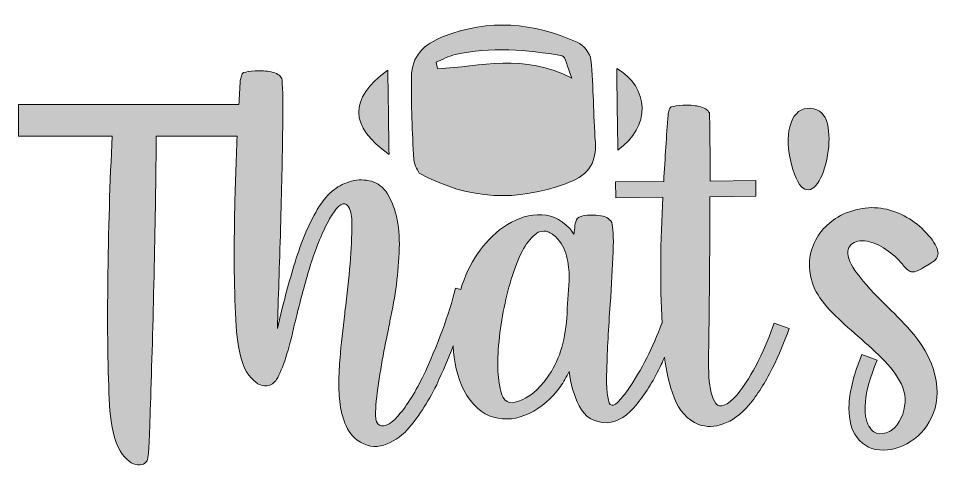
# Model space of a CAD drawing. Header units: inches. Extents: x 73 to 427, y -463 to -35.
# Drawn here: x 72.9 to 423, y -204.6 to -34.5 of the extents above; entities that cross this region are included whole.
import ezdxf

# ---------------------------------------------------------------- set-up
doc = ezdxf.new("R2010")
doc.units = ezdxf.units.IN
doc.header["$MEASUREMENT"] = 0
doc.layers.add('Layer 1', color=7, linetype='Continuous')

# ---------------------------------------------------------------- blocks, each defined once
blk = doc.blocks.new('block 5')
at = {"layer": 'Layer 1', "true_color": 0xffffff}
h = blk.add_hatch(color=7, dxfattribs=at)
h.dxf.hatch_style = 2
edge = h.paths.add_edge_path()
edge.add_spline(control_points=[(354.49, -164.69), (352.08, -169.68), (349.36, -174), (346.34, -177.67), (342.54, -181.92), (339.87, -183.03), (338.33, -181), (336.78, -178.97), (335.9, -175.6), (335.67, -170.87), (335.45, -166.14), (335.43, -161.91), (335.63, -158.18), (335.63, -157.53), (335.63, -156.95), (335.63, -156.44), (335.69, -151.49), (335.77, -143.91), (335.87, -133.71), (335.96, -123.51), (336.01, -113.07), (336.01, -102.39), (336.01, -102.39), (353.48, -102.2), (353.48, -102.2), (353.48, -102.2), (353.48, -96.22), (353.48, -96.22), (353.48, -96.22), (336.11, -96.41), (336.11, -96.41), (336.11, -89.14), (336.08, -83.09), (336.01, -78.27), (335.95, -73.44), (335.88, -70.84), (335.82, -70.45), (335.17, -69.23), (333.85, -68.41), (331.86, -67.99), (329.87, -67.57), (327.84, -67.43), (325.78, -67.55), (323.72, -67.68), (322.24, -67.91), (321.34, -68.23), (320.96, -68.42), (320.67, -68.81), (320.47, -69.39), (320.28, -69.97), (320.18, -70.55), (320.18, -71.12), (320.12, -71.19), (320.09, -71.25), (320.09, -71.32), (319.51, -79.1), (318.96, -87.53), (318.45, -96.6), (318.45, -96.6), (300.11, -96.7), (300.11, -96.7), (300.11, -96.7), (300.21, -102.78), (300.21, -102.78), (300.21, -102.78), (318.16, -102.59), (318.16, -102.59), (317.14, -119.4), (317.04, -135.37), (317.85, -150.52), (317.85, -150.52), (317.68, -150.45), (317.68, -150.45), (314.46, -159.59), (310.11, -168.12), (304.65, -176.03), (303.3, -177.96), (302.04, -179.47), (300.88, -180.57), (299.73, -181.66), (298.79, -181.95), (298.08, -181.43), (296.99, -179.95), (296.56, -175.5), (296.78, -168.07), (297.01, -160.64), (297.44, -152.39), (298.08, -143.31), (298.6, -135.85), (298.97, -129.21), (299.2, -123.38), (299.42, -117.56), (299.24, -113.81), (298.66, -112.14), (297.83, -110.6), (296.16, -109.7), (293.64, -109.44), (291.14, -109.18), (288.92, -109.31), (286.99, -109.83), (285.89, -110.15), (285.22, -110.82), (284.96, -111.85), (284.77, -112.69), (284.61, -113.75), (284.48, -115.04), (284.41, -115.62), (284.35, -116.13), (284.28, -116.58), (283.77, -115.87), (283.26, -115.17), (282.74, -114.46), (279.07, -110.66), (274.95, -108.91), (270.38, -109.2), (265.82, -109.49), (261.51, -111.05), (257.46, -113.88), (249.71, -119.57), (244.3, -127.5), (241.2, -137.64), (241.2, -137.64), (239.21, -137.18), (239.21, -137.18), (236.77, -147.15), (232.59, -158.48), (226.67, -171.15), (223.58, -177.39), (220.3, -182.48), (216.82, -186.4), (215.86, -187.49), (214.76, -188.35), (213.54, -188.96), (212.32, -189.57), (211.24, -189.67), (210.31, -189.25), (209.38, -188.83), (208.88, -187.56), (208.81, -185.43), (208.81, -182.28), (209.18, -178.28), (209.92, -173.42), (210.66, -168.56), (211.47, -163.91), (212.34, -159.47), (213.2, -155.03), (213.83, -151.95), (214.22, -150.21), (214.28, -149.95), (214.31, -149.76), (214.31, -149.63), (216.37, -140.3), (217.55, -131.1), (217.84, -122.03), (218.13, -112.96), (216.4, -105.69), (212.67, -100.22), (211, -98.09), (208.89, -96.78), (206.35, -96.26), (203.81, -95.75), (201.29, -95.91), (198.78, -96.74), (194.01, -98.09), (189.98, -101.6), (186.66, -107.26), (183.35, -112.92), (180.54, -119.57), (178.22, -127.19), (175.9, -134.82), (173.91, -142.17), (172.24, -149.24), (172.24, -149.24), (171.46, -152.43), (171.46, -152.43), (171.85, -141.36), (172.25, -128.67), (172.67, -114.36), (173.09, -100.04), (173.36, -87.32), (173.49, -76.19), (173.62, -65.06), (173.49, -58.78), (173.1, -57.37), (172.46, -56.15), (171.14, -55.32), (169.15, -54.91), (167.15, -54.49), (165.13, -54.34), (163.07, -54.47), (161.01, -54.6), (159.53, -54.83), (158.63, -55.15), (158.24, -55.4), (157.95, -55.84), (157.76, -56.45), (157.57, -57.06), (157.44, -57.62), (157.37, -58.14), (157.37, -58.14), (157.37, -58.23), (157.37, -58.23), (157.17, -61.2), (156.99, -64.23), (156.81, -67.26), (156.81, -67.26), (116.85, -67.26), (116.85, -67.26), (116.4, -67.26), (115.95, -67.26), (115.5, -67.26), (115.5, -67.26), (72.94, -67.26), (72.94, -67.26), (72.94, -67.26), (72.94, -79.33), (72.94, -79.33), (72.94, -79.33), (108.65, -79.33), (108.65, -79.33), (107.75, -96.31), (107.18, -115.08), (106.96, -135.64), (106.73, -156.2), (107.01, -172.27), (107.78, -183.85), (108.55, -191.83), (110.11, -197.31), (112.46, -200.3), (114.81, -203.29), (117.04, -204.63), (119.17, -204.31), (120.2, -204.24), (120.95, -203.94), (121.43, -203.39), (121.92, -202.84), (122.22, -201.93), (122.35, -200.64), (122.61, -197.87), (122.98, -188.67), (123.46, -173.04), (123.94, -157.4), (124.38, -140.5), (124.76, -122.32), (125.15, -104.15), (125.34, -89.82), (125.34, -79.33), (125.34, -79.33), (156.18, -79.33), (156.18, -79.33), (155.74, -88.82), (155.4, -98.61), (155.2, -108.76), (154.85, -126.61), (155.09, -141.62), (155.93, -153.78), (156.7, -161.76), (158.26, -167.24), (160.61, -170.23), (162.96, -173.23), (165.22, -174.56), (167.41, -174.24), (169.02, -174.05), (170.27, -173.27), (171.17, -171.92), (173.55, -167.74), (175.84, -160.66), (178.03, -150.69), (178.15, -150.31), (178.25, -149.92), (178.32, -149.53), (179.73, -143.74), (181.32, -137.76), (183.09, -131.58), (184.86, -125.41), (186.91, -119.84), (189.22, -114.89), (189.54, -114.18), (190.14, -113), (191.01, -111.36), (191.88, -109.72), (192.87, -108.23), (194, -106.88), (195.12, -105.53), (196.17, -104.91), (197.14, -105.04), (197.91, -105.3), (198.49, -105.9), (198.87, -106.83), (199.26, -107.76), (199.51, -108.79), (199.65, -109.92), (199.77, -111.04), (199.84, -111.96), (199.84, -112.67), (199.77, -121.93), (198.87, -133.03), (197.14, -145.96), (197.14, -146.22), (197.14, -146.48), (197.14, -146.73), (196.36, -152.78), (195.75, -158.45), (195.3, -163.72), (195.17, -165.2), (195.04, -167.21), (194.92, -169.75), (194.79, -172.29), (194.82, -175.04), (195.01, -178), (195.14, -180.96), (195.7, -184.05), (196.7, -187.27), (197.7, -190.49), (199.39, -193.06), (201.77, -194.99), (205.18, -197.31), (208.57, -197.92), (211.95, -196.82), (215.33, -195.73), (218.3, -193.8), (220.88, -191.03), (224.87, -186.59), (228.6, -180.87), (232.07, -173.85), (234.46, -168.72), (236.56, -163.81), (238.4, -159.09), (238.59, -165.19), (239.92, -170.8), (242.4, -175.93), (245.49, -181.6), (249.26, -185.04), (253.74, -186.26), (258.21, -187.48), (262.73, -186.98), (267.3, -184.76), (271.87, -182.54), (275.82, -179.15), (279.17, -174.58), (280.33, -172.85), (281.42, -170.95), (282.45, -168.89), (282.96, -173.39), (284.25, -177.74), (286.31, -181.92), (288.37, -186.1), (291.91, -188.26), (296.93, -188.38), (301.04, -188), (304.85, -185.58), (308.36, -181.14), (311.87, -176.71), (314.91, -171.74), (317.48, -166.23), (317.95, -165.24), (318.37, -164.3), (318.8, -163.36), (319.42, -168.93), (320.63, -174.08), (322.45, -178.78), (324.41, -183.83), (327.49, -187.23), (331.67, -188.96), (334.69, -190.06), (337.85, -189.99), (341.13, -188.77), (344.47, -187.61), (347.72, -185.23), (350.87, -181.63), (354.16, -177.64), (357.1, -173.01), (359.71, -167.73), (362.31, -162.46), (364.48, -157.37), (366.22, -152.48), (366.22, -152.48), (360.52, -150.45), (360.52, -150.45), (358.92, -154.96), (356.91, -159.71), (354.49, -164.69)], knot_values=[0, 0, 0, 0, 1, 1, 1, 2, 2, 2, 3, 3, 3, 4, 4, 4, 5, 5, 5, 6, 6, 6, 7, 7, 7, 8, 8, 8, 9, 9, 9, 10, 10, 10, 11, 11, 11, 12, 12, 12, 13, 13, 13, 14, 14, 14, 15, 15, 15, 16, 16, 16, 17, 17, 17, 18, 18, 18, 19, 19, 19, 20, 20, 20, 21, 21, 21, 22, 22, 22, 23, 23, 23, 24, 24, 24, 25, 25, 25, 26, 26, 26, 27, 27, 27, 28, 28, 28, 29, 29, 29, 30, 30, 30, 31, 31, 31, 32, 32, 32, 33, 33, 33, 34, 34, 34, 35, 35, 35, 36, 36, 36, 37, 37, 37, 38, 38, 38, 39, 39, 39, 40, 40, 40, 41, 41, 41, 42, 42, 42, 43, 43, 43, 44, 44, 44, 45, 45, 45, 46, 46, 46, 47, 47, 47, 48, 48, 48, 49, 49, 49, 50, 50, 50, 51, 51, 51, 52, 52, 52, 53, 53, 53, 54, 54, 54, 55, 55, 55, 56, 56, 56, 57, 57, 57, 58, 58, 58, 59, 59, 59, 60, 60, 60, 61, 61, 61, 62, 62, 62, 63, 63, 63, 64, 64, 64, 65, 65, 65, 66, 66, 66, 67, 67, 67, 68, 68, 68, 69, 69, 69, 70, 70, 70, 71, 71, 71, 72, 72, 72, 73, 73, 73, 74, 74, 74, 75, 75, 75, 76, 76, 76, 77, 77, 77, 78, 78, 78, 79, 79, 79, 80, 80, 80, 81, 81, 81, 82, 82, 82, 83, 83, 83, 84, 84, 84, 85, 85, 85, 86, 86, 86, 87, 87, 87, 88, 88, 88, 89, 89, 89, 90, 90, 90, 91, 91, 91, 92, 92, 92, 93, 93, 93, 94, 94, 94, 95, 95, 95, 96, 96, 96, 97, 97, 97, 98, 98, 98, 99, 99, 99, 100, 100, 100, 101, 101, 101, 102, 102, 102, 103, 103, 103, 104, 104, 104, 105, 105, 105, 106, 106, 106, 107, 107, 107, 108, 108, 108, 109, 109, 109, 110, 110, 110, 111, 111, 111, 112, 112, 112, 113, 113, 113, 114, 114, 114, 115, 115, 115, 116, 116, 116, 117, 117, 117, 118, 118, 118, 119, 119, 119, 120, 120, 120, 121, 121, 121, 122, 122, 122, 123, 123, 123, 124, 124, 124, 125, 125, 125, 126, 126, 126, 127, 127, 127, 127], degree=3, periodic=1)
edge = h.paths.add_edge_path()
edge.add_spline(control_points=[(282.45, -134.24), (282.07, -138.94), (281.77, -143.7), (281.58, -148.52), (280.87, -157.79), (278.43, -165.29), (274.25, -171.01), (270.77, -175.84), (267.07, -178.89), (263.15, -180.18), (259.61, -181.53), (257.39, -180.25), (256.49, -176.32), (255.14, -171.37), (254.96, -164.5), (255.96, -155.71), (256.96, -146.93), (258.77, -138.63), (261.41, -130.82), (264.05, -123), (267.14, -118.03), (270.68, -115.9), (272.16, -115.26), (273.51, -115.23), (274.73, -115.81), (275.95, -116.39), (277.11, -117.29), (278.2, -118.51), (280, -120.63), (281.2, -123.11), (281.77, -125.94), (282.35, -128.77), (282.58, -131.54), (282.45, -134.24)], knot_values=[0, 0, 0, 0, 1, 1, 1, 2, 2, 2, 3, 3, 3, 4, 4, 4, 5, 5, 5, 6, 6, 6, 7, 7, 7, 8, 8, 8, 9, 9, 9, 10, 10, 10, 11, 11, 11, 11], degree=3, periodic=1)
h = blk.add_hatch(color=7, dxfattribs=at)
h.dxf.hatch_style = 2
edge = h.paths.add_edge_path()
edge.add_spline(control_points=[(376.93, -97.33), (378.67, -94.91), (379.96, -91.29), (380.79, -86.47), (381.56, -82.16), (381.53, -78.22), (380.7, -74.65), (379.86, -71.08), (377.77, -69.1), (374.42, -68.71), (370.76, -68.58), (368.25, -70.43), (366.89, -74.26), (365.54, -78.09), (365.41, -82.61), (366.51, -87.82), (367.92, -94.06), (369.58, -97.81), (371.48, -99.06), (373.38, -100.32), (375.2, -99.74), (376.93, -97.33)], knot_values=[0, 0, 0, 0, 1, 1, 1, 2, 2, 2, 3, 3, 3, 4, 4, 4, 5, 5, 5, 6, 6, 6, 7, 7, 7, 7], degree=3, periodic=1)
h = blk.add_hatch(color=7, dxfattribs=at)
h.dxf.hatch_style = 2
edge = h.paths.add_edge_path()
edge.add_spline(control_points=[(394.88, -119.19), (397.33, -119.44), (399.74, -120.33), (402.12, -121.84), (404.5, -123.35), (406.66, -125.17), (408.59, -127.29), (408.91, -127.62), (409.2, -127.94), (409.45, -128.26), (410.55, -129.74), (411.58, -130.62), (412.54, -130.91), (413.51, -131.2), (415.08, -130.67), (417.27, -129.32), (417.27, -129.32), (420.07, -127.58), (420.07, -127.58), (421.62, -126.81), (422.51, -125.77), (422.77, -124.45), (423.03, -123.13), (422.32, -121.28), (420.65, -118.9), (416.66, -113.56), (411.64, -109.86), (405.59, -107.8), (399.55, -105.74), (393.24, -106.16), (386.68, -109.05), (381.34, -111.63), (377.58, -115.5), (375.39, -120.68), (373.2, -125.86), (373.36, -131.44), (375.87, -137.43), (377.41, -140.51), (379.67, -143.54), (382.63, -146.5), (385.59, -149.46), (388.8, -152.42), (392.28, -155.38), (396.01, -158.53), (399.43, -161.71), (402.56, -164.93), (405.67, -168.15), (407.97, -171.46), (409.45, -174.87), (410.74, -178.67), (410.52, -182.54), (408.78, -186.5), (407.04, -190.46), (404.27, -192.47), (400.48, -192.53), (398.94, -192.47), (397.62, -191.51), (396.52, -189.64), (395.3, -187.58), (394.85, -184.51), (395.17, -180.42), (395.49, -176.34), (396.97, -171.04), (399.61, -164.55), (399.61, -164.55), (393.82, -162.33), (393.82, -162.33), (390.86, -169.79), (389.25, -176.02), (388.99, -181), (388.74, -185.99), (389.44, -189.86), (391.12, -192.63), (393.37, -196.3), (396.51, -198.31), (400.53, -198.66), (404.55, -199.02), (408.51, -197.95), (412.4, -195.48), (416.29, -193), (419.19, -189.38), (421.08, -184.62), (422.98, -179.86), (422.93, -174.23), (420.94, -167.73), (419.27, -162.97), (416.85, -158.71), (413.7, -154.94), (410.55, -151.18), (407.17, -147.62), (403.57, -144.28), (401.83, -142.61), (400.16, -140.9), (398.55, -139.16), (394.3, -134.66), (391.37, -130.96), (389.77, -128.07), (388.22, -124.98), (388.05, -122.66), (389.24, -121.12), (390.43, -119.57), (392.31, -118.93), (394.88, -119.19)], knot_values=[0, 0, 0, 0, 1, 1, 1, 2, 2, 2, 3, 3, 3, 4, 4, 4, 5, 5, 5, 6, 6, 6, 7, 7, 7, 8, 8, 8, 9, 9, 9, 10, 10, 10, 11, 11, 11, 12, 12, 12, 13, 13, 13, 14, 14, 14, 15, 15, 15, 16, 16, 16, 17, 17, 17, 18, 18, 18, 19, 19, 19, 20, 20, 20, 21, 21, 21, 22, 22, 22, 23, 23, 23, 24, 24, 24, 25, 25, 25, 26, 26, 26, 27, 27, 27, 28, 28, 28, 29, 29, 29, 30, 30, 30, 31, 31, 31, 32, 32, 32, 33, 33, 33, 34, 34, 34, 34], degree=3, periodic=1)
at = {"layer": 'Layer 1', "lineweight": 0}
for points, knots in [([(354.49, -164.69), (352.08, -169.68), (349.36, -174), (346.34, -177.67), (342.54, -181.92), (339.87, -183.03), (338.33, -181), (336.78, -178.97), (335.9, -175.6), (335.67, -170.87), (335.45, -166.14), (335.43, -161.91), (335.63, -158.18), (335.63, -157.53), (335.63, -156.95), (335.63, -156.44), (335.69, -151.49), (335.77, -143.91), (335.87, -133.71), (335.96, -123.51), (336.01, -113.07), (336.01, -102.39), (336.01, -102.39), (353.48, -102.2), (353.48, -102.2), (353.48, -102.2), (353.48, -96.22), (353.48, -96.22), (353.48, -96.22), (336.11, -96.41), (336.11, -96.41), (336.11, -89.14), (336.08, -83.09), (336.01, -78.27), (335.95, -73.44), (335.88, -70.84), (335.82, -70.45), (335.17, -69.23), (333.85, -68.41), (331.86, -67.99), (329.87, -67.57), (327.84, -67.43), (325.78, -67.55), (323.72, -67.68), (322.24, -67.91), (321.34, -68.23), (320.96, -68.42), (320.67, -68.81), (320.47, -69.39), (320.28, -69.97), (320.18, -70.55), (320.18, -71.12), (320.12, -71.19), (320.09, -71.25), (320.09, -71.32), (319.51, -79.1), (318.96, -87.53), (318.45, -96.6), (318.45, -96.6), (300.11, -96.7), (300.11, -96.7), (300.11, -96.7), (300.21, -102.78), (300.21, -102.78), (300.21, -102.78), (318.16, -102.59), (318.16, -102.59), (317.14, -119.4), (317.04, -135.37), (317.85, -150.52), (317.85, -150.52), (317.68, -150.45), (317.68, -150.45), (314.46, -159.59), (310.11, -168.12), (304.65, -176.03), (303.3, -177.96), (302.04, -179.47), (300.88, -180.57), (299.73, -181.66), (298.79, -181.95), (298.08, -181.43), (296.99, -179.95), (296.56, -175.5), (296.78, -168.07), (297.01, -160.64), (297.44, -152.39), (298.08, -143.31), (298.6, -135.85), (298.97, -129.21), (299.2, -123.38), (299.42, -117.56), (299.24, -113.81), (298.66, -112.14), (297.83, -110.6), (296.16, -109.7), (293.64, -109.44), (291.14, -109.18), (288.92, -109.31), (286.99, -109.83), (285.89, -110.15), (285.22, -110.82), (284.96, -111.85), (284.77, -112.69), (284.61, -113.75), (284.48, -115.04), (284.41, -115.62), (284.35, -116.13), (284.28, -116.58), (283.77, -115.87), (283.26, -115.17), (282.74, -114.46), (279.07, -110.66), (274.95, -108.91), (270.38, -109.2), (265.82, -109.49), (261.51, -111.05), (257.46, -113.88), (249.71, -119.57), (244.3, -127.5), (241.2, -137.64), (241.2, -137.64), (239.21, -137.18), (239.21, -137.18), (236.77, -147.15), (232.59, -158.48), (226.67, -171.15), (223.58, -177.39), (220.3, -182.48), (216.82, -186.4), (215.86, -187.49), (214.76, -188.35), (213.54, -188.96), (212.32, -189.57), (211.24, -189.67), (210.31, -189.25), (209.38, -188.83), (208.88, -187.56), (208.81, -185.43), (208.81, -182.28), (209.18, -178.28), (209.92, -173.42), (210.66, -168.56), (211.47, -163.91), (212.34, -159.47), (213.2, -155.03), (213.83, -151.95), (214.22, -150.21), (214.28, -149.95), (214.31, -149.76), (214.31, -149.63), (216.37, -140.3), (217.55, -131.1), (217.84, -122.03), (218.13, -112.96), (216.4, -105.69), (212.67, -100.22), (211, -98.09), (208.89, -96.78), (206.35, -96.26), (203.81, -95.75), (201.29, -95.91), (198.78, -96.74), (194.01, -98.09), (189.98, -101.6), (186.66, -107.26), (183.35, -112.92), (180.54, -119.57), (178.22, -127.19), (175.9, -134.82), (173.91, -142.17), (172.24, -149.24), (172.24, -149.24), (171.46, -152.43), (171.46, -152.43), (171.85, -141.36), (172.25, -128.67), (172.67, -114.36), (173.09, -100.04), (173.36, -87.32), (173.49, -76.19), (173.62, -65.06), (173.49, -58.78), (173.1, -57.37), (172.46, -56.15), (171.14, -55.32), (169.15, -54.91), (167.15, -54.49), (165.13, -54.34), (163.07, -54.47), (161.01, -54.6), (159.53, -54.83), (158.63, -55.15), (158.24, -55.4), (157.95, -55.84), (157.76, -56.45), (157.57, -57.06), (157.44, -57.62), (157.37, -58.14), (157.37, -58.14), (157.37, -58.23), (157.37, -58.23), (157.17, -61.2), (156.99, -64.23), (156.81, -67.26), (156.81, -67.26), (116.85, -67.26), (116.85, -67.26), (116.4, -67.26), (115.95, -67.26), (115.5, -67.26), (115.5, -67.26), (72.94, -67.26), (72.94, -67.26), (72.94, -67.26), (72.94, -79.33), (72.94, -79.33), (72.94, -79.33), (108.65, -79.33), (108.65, -79.33), (107.75, -96.31), (107.18, -115.08), (106.96, -135.64), (106.73, -156.2), (107.01, -172.27), (107.78, -183.85), (108.55, -191.83), (110.11, -197.31), (112.46, -200.3), (114.81, -203.29), (117.04, -204.63), (119.17, -204.31), (120.2, -204.24), (120.95, -203.94), (121.43, -203.39), (121.92, -202.84), (122.22, -201.93), (122.35, -200.64), (122.61, -197.87), (122.98, -188.67), (123.46, -173.04), (123.94, -157.4), (124.38, -140.5), (124.76, -122.32), (125.15, -104.15), (125.34, -89.82), (125.34, -79.33), (125.34, -79.33), (156.18, -79.33), (156.18, -79.33), (155.74, -88.82), (155.4, -98.61), (155.2, -108.76), (154.85, -126.61), (155.09, -141.62), (155.93, -153.78), (156.7, -161.76), (158.26, -167.24), (160.61, -170.23), (162.96, -173.23), (165.22, -174.56), (167.41, -174.24), (169.02, -174.05), (170.27, -173.27), (171.17, -171.92), (173.55, -167.74), (175.84, -160.66), (178.03, -150.69), (178.15, -150.31), (178.25, -149.92), (178.32, -149.53), (179.73, -143.74), (181.32, -137.76), (183.09, -131.58), (184.86, -125.41), (186.91, -119.84), (189.22, -114.89), (189.54, -114.18), (190.14, -113), (191.01, -111.36), (191.88, -109.72), (192.87, -108.23), (194, -106.88), (195.12, -105.53), (196.17, -104.91), (197.14, -105.04), (197.91, -105.3), (198.49, -105.9), (198.87, -106.83), (199.26, -107.76), (199.51, -108.79), (199.65, -109.92), (199.77, -111.04), (199.84, -111.96), (199.84, -112.67), (199.77, -121.93), (198.87, -133.03), (197.14, -145.96), (197.14, -146.22), (197.14, -146.48), (197.14, -146.73), (196.36, -152.78), (195.75, -158.45), (195.3, -163.72), (195.17, -165.2), (195.04, -167.21), (194.92, -169.75), (194.79, -172.29), (194.82, -175.04), (195.01, -178), (195.14, -180.96), (195.7, -184.05), (196.7, -187.27), (197.7, -190.49), (199.39, -193.06), (201.77, -194.99), (205.18, -197.31), (208.57, -197.92), (211.95, -196.82), (215.33, -195.73), (218.3, -193.8), (220.88, -191.03), (224.87, -186.59), (228.6, -180.87), (232.07, -173.85), (234.46, -168.72), (236.56, -163.81), (238.4, -159.09), (238.59, -165.19), (239.92, -170.8), (242.4, -175.93), (245.49, -181.6), (249.26, -185.04), (253.74, -186.26), (258.21, -187.48), (262.73, -186.98), (267.3, -184.76), (271.87, -182.54), (275.82, -179.15), (279.17, -174.58), (280.33, -172.85), (281.42, -170.95), (282.45, -168.89), (282.96, -173.39), (284.25, -177.74), (286.31, -181.92), (288.37, -186.1), (291.91, -188.26), (296.93, -188.38), (301.04, -188), (304.85, -185.58), (308.36, -181.14), (311.87, -176.71), (314.91, -171.74), (317.48, -166.23), (317.95, -165.24), (318.37, -164.3), (318.8, -163.36), (319.42, -168.93), (320.63, -174.08), (322.45, -178.78), (324.41, -183.83), (327.49, -187.23), (331.67, -188.96), (334.69, -190.06), (337.85, -189.99), (341.13, -188.77), (344.47, -187.61), (347.72, -185.23), (350.87, -181.63), (354.16, -177.64), (357.1, -173.01), (359.71, -167.73), (362.31, -162.46), (364.48, -157.37), (366.22, -152.48), (366.22, -152.48), (360.52, -150.45), (360.52, -150.45), (358.92, -154.96), (356.91, -159.71), (354.49, -164.69)], [0, 0, 0, 0, 1, 1, 1, 2, 2, 2, 3, 3, 3, 4, 4, 4, 5, 5, 5, 6, 6, 6, 7, 7, 7, 8, 8, 8, 9, 9, 9, 10, 10, 10, 11, 11, 11, 12, 12, 12, 13, 13, 13, 14, 14, 14, 15, 15, 15, 16, 16, 16, 17, 17, 17, 18, 18, 18, 19, 19, 19, 20, 20, 20, 21, 21, 21, 22, 22, 22, 23, 23, 23, 24, 24, 24, 25, 25, 25, 26, 26, 26, 27, 27, 27, 28, 28, 28, 29, 29, 29, 30, 30, 30, 31, 31, 31, 32, 32, 32, 33, 33, 33, 34, 34, 34, 35, 35, 35, 36, 36, 36, 37, 37, 37, 38, 38, 38, 39, 39, 39, 40, 40, 40, 41, 41, 41, 42, 42, 42, 43, 43, 43, 44, 44, 44, 45, 45, 45, 46, 46, 46, 47, 47, 47, 48, 48, 48, 49, 49, 49, 50, 50, 50, 51, 51, 51, 52, 52, 52, 53, 53, 53, 54, 54, 54, 55, 55, 55, 56, 56, 56, 57, 57, 57, 58, 58, 58, 59, 59, 59, 60, 60, 60, 61, 61, 61, 62, 62, 62, 63, 63, 63, 64, 64, 64, 65, 65, 65, 66, 66, 66, 67, 67, 67, 68, 68, 68, 69, 69, 69, 70, 70, 70, 71, 71, 71, 72, 72, 72, 73, 73, 73, 74, 74, 74, 75, 75, 75, 76, 76, 76, 77, 77, 77, 78, 78, 78, 79, 79, 79, 80, 80, 80, 81, 81, 81, 82, 82, 82, 83, 83, 83, 84, 84, 84, 85, 85, 85, 86, 86, 86, 87, 87, 87, 88, 88, 88, 89, 89, 89, 90, 90, 90, 91, 91, 91, 92, 92, 92, 93, 93, 93, 94, 94, 94, 95, 95, 95, 96, 96, 96, 97, 97, 97, 98, 98, 98, 99, 99, 99, 100, 100, 100, 101, 101, 101, 102, 102, 102, 103, 103, 103, 104, 104, 104, 105, 105, 105, 106, 106, 106, 107, 107, 107, 108, 108, 108, 109, 109, 109, 110, 110, 110, 111, 111, 111, 112, 112, 112, 113, 113, 113, 114, 114, 114, 115, 115, 115, 116, 116, 116, 117, 117, 117, 118, 118, 118, 119, 119, 119, 120, 120, 120, 121, 121, 121, 122, 122, 122, 123, 123, 123, 124, 124, 124, 125, 125, 125, 126, 126, 126, 127, 127, 127, 127]), ([(376.93, -97.33), (378.67, -94.91), (379.96, -91.29), (380.79, -86.47), (381.56, -82.16), (381.53, -78.22), (380.7, -74.65), (379.86, -71.08), (377.77, -69.1), (374.42, -68.71), (370.76, -68.58), (368.25, -70.43), (366.89, -74.26), (365.54, -78.09), (365.41, -82.61), (366.51, -87.82), (367.92, -94.06), (369.58, -97.81), (371.48, -99.06), (373.38, -100.32), (375.2, -99.74), (376.93, -97.33)], [0, 0, 0, 0, 1, 1, 1, 2, 2, 2, 3, 3, 3, 4, 4, 4, 5, 5, 5, 6, 6, 6, 7, 7, 7, 7]), ([(394.88, -119.19), (397.33, -119.44), (399.74, -120.33), (402.12, -121.84), (404.5, -123.35), (406.66, -125.17), (408.59, -127.29), (408.91, -127.62), (409.2, -127.94), (409.45, -128.26), (410.55, -129.74), (411.58, -130.62), (412.54, -130.91), (413.51, -131.2), (415.08, -130.67), (417.27, -129.32), (417.27, -129.32), (420.07, -127.58), (420.07, -127.58), (421.62, -126.81), (422.51, -125.77), (422.77, -124.45), (423.03, -123.13), (422.32, -121.28), (420.65, -118.9), (416.66, -113.56), (411.64, -109.86), (405.59, -107.8), (399.55, -105.74), (393.24, -106.16), (386.68, -109.05), (381.34, -111.63), (377.58, -115.5), (375.39, -120.68), (373.2, -125.86), (373.36, -131.44), (375.87, -137.43), (377.41, -140.51), (379.67, -143.54), (382.63, -146.5), (385.59, -149.46), (388.8, -152.42), (392.28, -155.38), (396.01, -158.53), (399.43, -161.71), (402.56, -164.93), (405.67, -168.15), (407.97, -171.46), (409.45, -174.87), (410.74, -178.67), (410.52, -182.54), (408.78, -186.5), (407.04, -190.46), (404.27, -192.47), (400.48, -192.53), (398.94, -192.47), (397.62, -191.51), (396.52, -189.64), (395.3, -187.58), (394.85, -184.51), (395.17, -180.42), (395.49, -176.34), (396.97, -171.04), (399.61, -164.55), (399.61, -164.55), (393.82, -162.33), (393.82, -162.33), (390.86, -169.79), (389.25, -176.02), (388.99, -181), (388.74, -185.99), (389.44, -189.86), (391.12, -192.63), (393.37, -196.3), (396.51, -198.31), (400.53, -198.66), (404.55, -199.02), (408.51, -197.95), (412.4, -195.48), (416.29, -193), (419.19, -189.38), (421.08, -184.62), (422.98, -179.86), (422.93, -174.23), (420.94, -167.73), (419.27, -162.97), (416.85, -158.71), (413.7, -154.94), (410.55, -151.18), (407.17, -147.62), (403.57, -144.28), (401.83, -142.61), (400.16, -140.9), (398.55, -139.16), (394.3, -134.66), (391.37, -130.96), (389.77, -128.07), (388.22, -124.98), (388.05, -122.66), (389.24, -121.12), (390.43, -119.57), (392.31, -118.93), (394.88, -119.19)], [0, 0, 0, 0, 1, 1, 1, 2, 2, 2, 3, 3, 3, 4, 4, 4, 5, 5, 5, 6, 6, 6, 7, 7, 7, 8, 8, 8, 9, 9, 9, 10, 10, 10, 11, 11, 11, 12, 12, 12, 13, 13, 13, 14, 14, 14, 15, 15, 15, 16, 16, 16, 17, 17, 17, 18, 18, 18, 19, 19, 19, 20, 20, 20, 21, 21, 21, 22, 22, 22, 23, 23, 23, 24, 24, 24, 25, 25, 25, 26, 26, 26, 27, 27, 27, 28, 28, 28, 29, 29, 29, 30, 30, 30, 31, 31, 31, 32, 32, 32, 33, 33, 33, 34, 34, 34, 34]), ([(282.45, -134.24), (282.07, -138.94), (281.77, -143.7), (281.58, -148.52), (280.87, -157.79), (278.43, -165.29), (274.25, -171.01), (270.77, -175.84), (267.07, -178.89), (263.15, -180.18), (259.61, -181.53), (257.39, -180.25), (256.49, -176.32), (255.14, -171.37), (254.96, -164.5), (255.96, -155.71), (256.96, -146.93), (258.77, -138.63), (261.41, -130.82), (264.05, -123), (267.14, -118.03), (270.68, -115.9), (272.16, -115.26), (273.51, -115.23), (274.73, -115.81), (275.95, -116.39), (277.11, -117.29), (278.2, -118.51), (280, -120.63), (281.2, -123.11), (281.77, -125.94), (282.35, -128.77), (282.58, -131.54), (282.45, -134.24)], [0, 0, 0, 0, 1, 1, 1, 2, 2, 2, 3, 3, 3, 4, 4, 4, 5, 5, 5, 6, 6, 6, 7, 7, 7, 8, 8, 8, 9, 9, 9, 10, 10, 10, 11, 11, 11, 11])]:
    blk.add_open_spline(points, degree=3, knots=knots, dxfattribs=at)
blk = doc.blocks.new('block 8')
at = {"layer": 'Layer 1', "true_color": 0xca0c32}
h = blk.add_hatch(color=242, dxfattribs=at)
h.dxf.hatch_style = 2
edge = h.paths.add_edge_path()
edge.add_spline(control_points=[(225.45, -93.38), (225.23, -92.87), (223.51, -90.6), (223.37, -88.24), (222.79, -77.76), (222.34, -67.26), (222.47, -56.78), (222.57, -48.93), (227.13, -44.38), (234.54, -41.44), (251.98, -34.53), (268.87, -36.17), (285.49, -43.59), (287.84, -44.65), (290.53, -47.85), (290.76, -50.28), (291.76, -60.69), (291.68, -71.2), (292.44, -81.63), (293.07, -90.31), (288.91, -94.61), (281.08, -97.42), (262.73, -103.99), (244.96, -104.02), (225.45, -93.38)], knot_values=[0, 0, 0, 0, 1, 1, 1, 2, 2, 2, 3, 3, 3, 4, 4, 4, 5, 5, 5, 6, 6, 6, 7, 7, 7, 8, 8, 8, 8], degree=3, periodic=1)
edge = h.paths.add_edge_path()
edge.add_spline(control_points=[(231.86, -51.19), (232.06, -52.04), (232.25, -52.89), (232.45, -53.74), (248.7, -52.76), (265.21, -47.84), (283.51, -57.24), (281.73, -52.97), (281.08, -48.93), (279.79, -48.71), (266.29, -46.44), (252.68, -45.22), (239.11, -48.28), (236.6, -48.85), (234.27, -50.2), (231.86, -51.19)], knot_values=[0, 0, 0, 0, 1, 1, 1, 2, 2, 2, 3, 3, 3, 4, 4, 4, 5, 5, 5, 5], degree=3, periodic=1)
at = {"layer": 'Layer 1', "lineweight": 0}
for points, knots in [([(225.45, -93.38), (225.23, -92.87), (223.51, -90.6), (223.37, -88.24), (222.79, -77.76), (222.34, -67.26), (222.47, -56.78), (222.57, -48.93), (227.13, -44.38), (234.54, -41.44), (251.98, -34.53), (268.87, -36.17), (285.49, -43.59), (287.84, -44.65), (290.53, -47.85), (290.76, -50.28), (291.76, -60.69), (291.68, -71.2), (292.44, -81.63), (293.07, -90.31), (288.91, -94.61), (281.08, -97.42), (262.73, -103.99), (244.96, -104.02), (225.45, -93.38)], [0, 0, 0, 0, 1, 1, 1, 2, 2, 2, 3, 3, 3, 4, 4, 4, 5, 5, 5, 6, 6, 6, 7, 7, 7, 8, 8, 8, 8]), ([(231.86, -51.19), (232.06, -52.04), (232.25, -52.89), (232.45, -53.74), (248.7, -52.76), (265.21, -47.84), (283.51, -57.24), (281.73, -52.97), (281.08, -48.93), (279.79, -48.71), (266.29, -46.44), (252.68, -45.22), (239.11, -48.28), (236.6, -48.85), (234.27, -50.2), (231.86, -51.19)], [0, 0, 0, 0, 1, 1, 1, 2, 2, 2, 3, 3, 3, 4, 4, 4, 5, 5, 5, 5])]:
    blk.add_open_spline(points, degree=3, knots=knots, dxfattribs=at)
blk = doc.blocks.new('block 9')
at = {"layer": 'Layer 1', "true_color": 0xca0c32}
h = blk.add_hatch(color=242, dxfattribs=at)
h.dxf.hatch_style = 2
edge = h.paths.add_edge_path()
edge.add_spline(control_points=[(213.48, -54.18), (213.64, -65.29), (213.79, -75.68), (213.94, -86.26), (198.8, -75.49), (198.52, -65.23), (213.48, -54.18)], knot_values=[0, 0, 0, 0, 1, 1, 1, 2, 2, 2, 2], degree=3, periodic=1)
at = {"layer": 'Layer 1', "lineweight": 0}
blk.add_open_spline([(213.48, -54.18), (213.64, -65.29), (213.79, -75.68), (213.94, -86.26), (198.8, -75.49), (198.52, -65.23), (213.48, -54.18)], degree=3, knots=[0, 0, 0, 0, 1, 1, 1, 2, 2, 2, 2], dxfattribs=at)
blk = doc.blocks.new('block 10')
at = {"layer": 'Layer 1', "true_color": 0xca0c32}
h = blk.add_hatch(color=242, dxfattribs=at)
h.dxf.hatch_style = 2
edge = h.paths.add_edge_path()
edge.add_spline(control_points=[(300.99, -84.62), (300.83, -73.68), (300.7, -63.67), (300.56, -53.56), (313.12, -60.7), (313.58, -75.82), (300.99, -84.62)], knot_values=[0, 0, 0, 0, 1, 1, 1, 2, 2, 2, 2], degree=3, periodic=1)
at = {"layer": 'Layer 1', "lineweight": 0}
blk.add_open_spline([(300.99, -84.62), (300.83, -73.68), (300.7, -63.67), (300.56, -53.56), (313.12, -60.7), (313.58, -75.82), (300.99, -84.62)], degree=3, knots=[0, 0, 0, 0, 1, 1, 1, 2, 2, 2, 2], dxfattribs=at)
blk = doc.blocks.new('block 7')
at = {"layer": 'Layer 1'}
for name in ['block 8', 'block 9', 'block 10']:
    blk.add_blockref(name, (0, 0), dxfattribs=at)
blk = doc.blocks.new('block 3')
at = {"layer": 'Layer 1'}
for name in ['block 7', 'block 5']:
    blk.add_blockref(name, (0, 0), dxfattribs=at)
blk = doc.blocks.new('block 2')
at = {"layer": 'Layer 1'}
blk.add_blockref('block 3', (0, 0), dxfattribs=at)

msp = doc.modelspace()

# ---------------------------------------------------------------- block references
at = {"layer": 'Layer 1'}
msp.add_blockref('block 2', (0, 0), dxfattribs=at)

doc.saveas('drawing.dxf')
